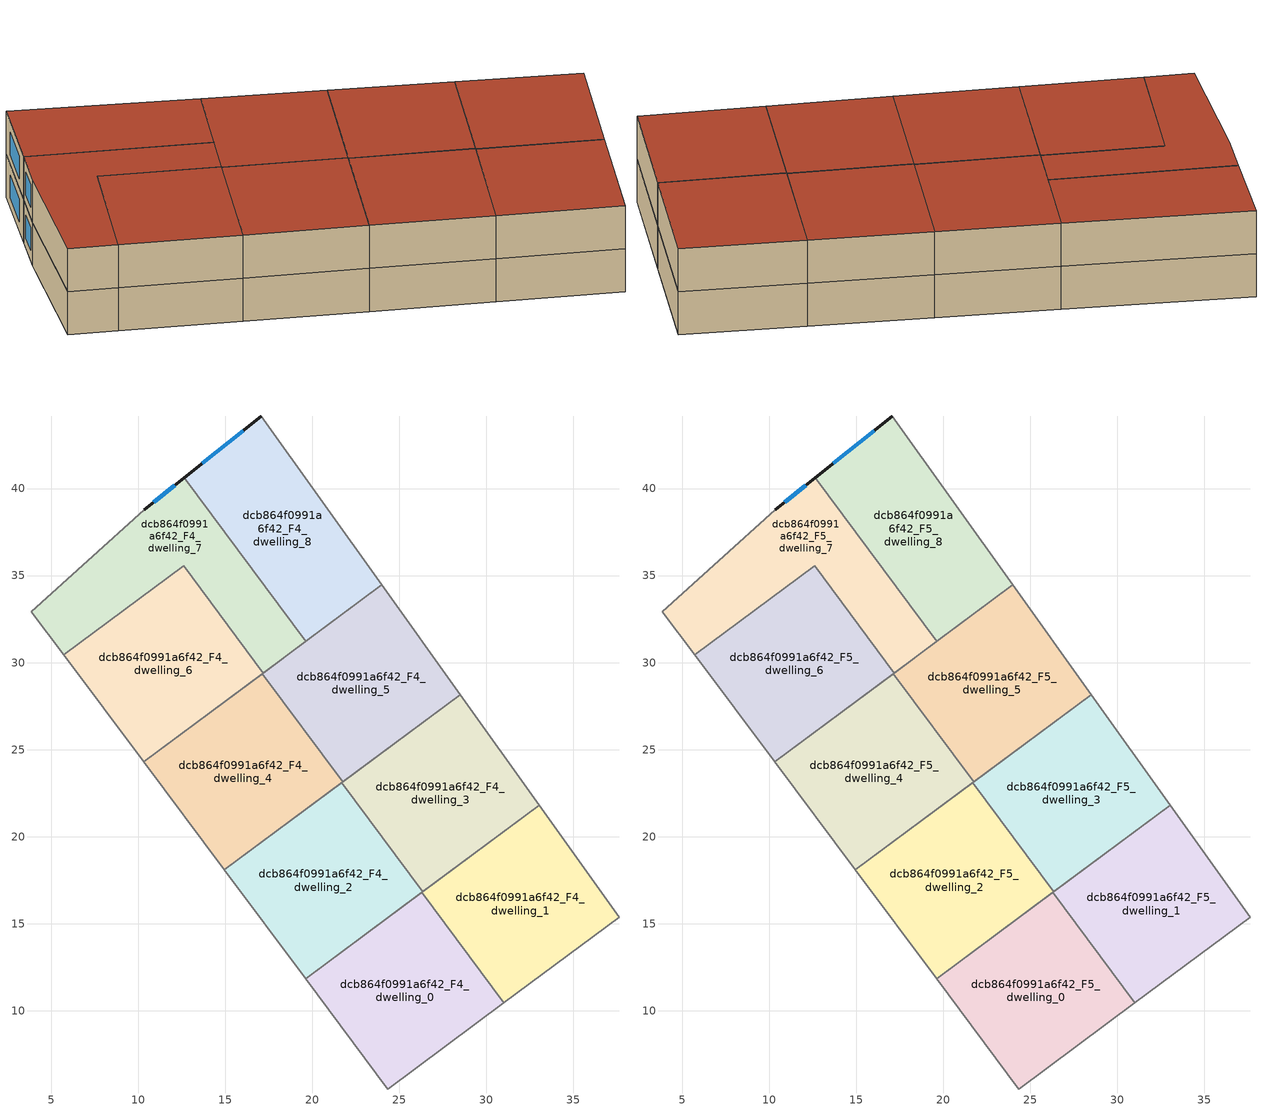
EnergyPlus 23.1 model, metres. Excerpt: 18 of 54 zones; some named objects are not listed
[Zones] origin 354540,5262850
dcb864f0991a6f42_F4_dwelling_0
 floor to dcb864f0991a6f42_F3_dwelling_0 (EU_floor_Construction): 26.3,16.8 31.01,10.46 24.34,5.51 19.62,11.84 z12
 wall adiabatic (EU_wall_Construction): 26.3,16.8 19.62,11.84 24.34,5.51 31.01,10.46 z12:15
 wall to dcb864f0991a6f42_F4_dwelling_1 (EU_wall_Construction): 31.01,10.46 26.3,16.8 z12:15
dcb864f0991a6f42_F4_dwelling_1
 floor to dcb864f0991a6f42_F3_dwelling_1 (EU_floor_Construction): 33.04,21.8 37.62,15.37 31.01,10.46 26.3,16.8 z12
 wall adiabatic (EU_wall_Construction): 31.01,10.46 37.62,15.37 33.04,21.8 26.3,16.8 z12:15
dcb864f0991a6f42_F4_dwelling_2
 floor to dcb864f0991a6f42_F3_dwelling_2 (EU_floor_Construction): 21.69,23.12 26.35,16.84 19.62,11.84 14.94,18.1 z12
 wall adiabatic (EU_wall_Construction): 21.69,23.12 14.94,18.1 19.62,11.84 26.35,16.84 z12:15
 wall to dcb864f0991a6f42_F4_dwelling_3 (EU_wall_Construction): 26.35,16.84 21.69,23.12 z12:15
dcb864f0991a6f42_F4_dwelling_3
 floor to dcb864f0991a6f42_F3_dwelling_3 (EU_floor_Construction): 28.5,28.16 33.04,21.8 26.35,16.84 21.69,23.12 z12
 wall adiabatic (EU_wall_Construction): 26.35,16.84 33.04,21.8 28.5,28.16 21.69,23.12 z12:15
dcb864f0991a6f42_F4_dwelling_4
 floor to dcb864f0991a6f42_F3_dwelling_4 (EU_floor_Construction): 17.13,29.37 21.74,23.15 14.94,18.1 10.31,24.3 z12
 wall adiabatic (EU_wall_Construction): 17.13,29.37 10.31,24.3 14.94,18.1 21.74,23.15 z12:15
 wall to dcb864f0991a6f42_F4_dwelling_5 (EU_wall_Construction): 21.74,23.15 17.13,29.37 z12:15
dcb864f0991a6f42_F4_dwelling_5
 floor to dcb864f0991a6f42_F3_dwelling_5 (EU_floor_Construction): 24,34.46 28.5,28.16 21.74,23.15 17.13,29.37 z12
 wall adiabatic (EU_wall_Construction): 21.74,23.15 28.5,28.16 24,34.46 17.13,29.37 z12:15
dcb864f0991a6f42_F4_dwelling_6
 floor to dcb864f0991a6f42_F3_dwelling_6 (EU_floor_Construction): 12.61,35.55 17.18,29.4 10.31,24.3 5.72,30.44 z12
 wall adiabatic (EU_wall_Construction): 5.72,30.44 10.31,24.3 17.18,29.4 z12:15
 wall to dcb864f0991a6f42_F4_dwelling_7 (EU_wall_Construction): 17.18,29.4 12.61,35.55 5.72,30.44 z12:15
dcb864f0991a6f42_F4_dwelling_7
 floor to dcb864f0991a6f42_F3_dwelling_7 (EU_floor_Construction): 12.65,40.62 19.63,31.22 17.18,29.4 12.61,35.55 5.72,30.44 3.87,32.93 10.36,38.77 z12
 wall outside (EU_wall_Construction): 12.65,40.62 10.36,38.77 z12:15
 wall adiabatic (EU_wall_Construction): 10.36,38.77 3.87,32.93 5.72,30.44 / 17.18,29.4 19.63,31.22 z12:15
 wall to dcb864f0991a6f42_F4_dwelling_8 (EU_wall_Construction): 19.63,31.22 12.65,40.62 z12:15
 window (EU_Window_Construction): 12.11,40.18 10.9,39.21 z12.7:14.3
dcb864f0991a6f42_F4_dwelling_8
 floor to dcb864f0991a6f42_F3_dwelling_8 (EU_floor_Construction): 17.08,44.17 24,34.46 19.63,31.22 12.65,40.62 z12
 wall outside (EU_wall_Construction): 17.08,44.17 12.65,40.62 z12:15
 wall adiabatic (EU_wall_Construction): 19.63,31.22 24,34.46 17.08,44.17 z12:15
 window (EU_Window_Construction): 16.04,43.33 13.69,41.45 z12.7:14.3
dcb864f0991a6f42_F5_dwelling_0
 floor to dcb864f0991a6f42_F4_dwelling_0 (EU_floor_Construction): 26.3,16.8 31.01,10.46 24.34,5.51 19.62,11.84 z15
 wall adiabatic (EU_wall_Construction): 26.3,16.8 19.62,11.84 24.34,5.51 31.01,10.46 z15:18
 wall to dcb864f0991a6f42_F5_dwelling_1 (EU_wall_Construction): 31.01,10.46 26.3,16.8 z15:18
 roof outside (EU_roof_Construction): 31.01,10.46 26.3,16.8 19.62,11.84 24.34,5.51 z18
dcb864f0991a6f42_F5_dwelling_1
 floor to dcb864f0991a6f42_F4_dwelling_1 (EU_floor_Construction): 33.04,21.8 37.62,15.37 31.01,10.46 26.3,16.8 z15
 wall adiabatic (EU_wall_Construction): 31.01,10.46 37.62,15.37 33.04,21.8 26.3,16.8 z15:18
 roof outside (EU_roof_Construction): 37.62,15.37 33.04,21.8 26.3,16.8 31.01,10.46 z18
dcb864f0991a6f42_F5_dwelling_2
 floor to dcb864f0991a6f42_F4_dwelling_2 (EU_floor_Construction): 21.69,23.12 26.35,16.84 19.62,11.84 14.94,18.1 z15
 wall adiabatic (EU_wall_Construction): 21.69,23.12 14.94,18.1 19.62,11.84 26.35,16.84 z15:18
 wall to dcb864f0991a6f42_F5_dwelling_3 (EU_wall_Construction): 26.35,16.84 21.69,23.12 z15:18
 roof outside (EU_roof_Construction): 26.35,16.84 21.69,23.12 14.94,18.1 19.62,11.84 z18
dcb864f0991a6f42_F5_dwelling_3
 floor to dcb864f0991a6f42_F4_dwelling_3 (EU_floor_Construction): 28.5,28.16 33.04,21.8 26.35,16.84 21.69,23.12 z15
 wall adiabatic (EU_wall_Construction): 26.35,16.84 33.04,21.8 28.5,28.16 21.69,23.12 z15:18
 roof outside (EU_roof_Construction): 33.04,21.8 28.5,28.16 21.69,23.12 26.35,16.84 z18
dcb864f0991a6f42_F5_dwelling_4
 floor to dcb864f0991a6f42_F4_dwelling_4 (EU_floor_Construction): 17.13,29.37 21.74,23.15 14.94,18.1 10.31,24.3 z15
 wall adiabatic (EU_wall_Construction): 17.13,29.37 10.31,24.3 14.94,18.1 21.74,23.15 z15:18
 wall to dcb864f0991a6f42_F5_dwelling_5 (EU_wall_Construction): 21.74,23.15 17.13,29.37 z15:18
 roof outside (EU_roof_Construction): 21.74,23.15 17.13,29.37 10.31,24.3 14.94,18.1 z18
dcb864f0991a6f42_F5_dwelling_5
 floor to dcb864f0991a6f42_F4_dwelling_5 (EU_floor_Construction): 24,34.46 28.5,28.16 21.74,23.15 17.13,29.37 z15
 wall adiabatic (EU_wall_Construction): 21.74,23.15 28.5,28.16 24,34.46 17.13,29.37 z15:18
 roof outside (EU_roof_Construction): 28.5,28.16 24,34.46 17.13,29.37 21.74,23.15 z18
dcb864f0991a6f42_F5_dwelling_6
 floor to dcb864f0991a6f42_F4_dwelling_6 (EU_floor_Construction): 12.61,35.55 17.18,29.4 10.31,24.3 5.72,30.44 z15
 wall adiabatic (EU_wall_Construction): 5.72,30.44 10.31,24.3 17.18,29.4 z15:18
 wall to dcb864f0991a6f42_F5_dwelling_7 (EU_wall_Construction): 17.18,29.4 12.61,35.55 5.72,30.44 z15:18
 roof outside (EU_roof_Construction): 17.18,29.4 12.61,35.55 5.72,30.44 10.31,24.3 z18
dcb864f0991a6f42_F5_dwelling_7
 floor to dcb864f0991a6f42_F4_dwelling_7 (EU_floor_Construction): 12.65,40.62 19.63,31.22 17.18,29.4 12.61,35.55 5.72,30.44 3.87,32.93 10.36,38.77 z15
 wall outside (EU_wall_Construction): 12.65,40.62 10.36,38.77 z15:18
 wall adiabatic (EU_wall_Construction): 10.36,38.77 3.87,32.93 5.72,30.44 / 17.18,29.4 19.63,31.22 z15:18
 wall to dcb864f0991a6f42_F5_dwelling_8 (EU_wall_Construction): 19.63,31.22 12.65,40.62 z15:18
 window (EU_Window_Construction): 12.11,40.18 10.9,39.21 z15.7:17.3
 roof outside (EU_roof_Construction): 19.63,31.22 12.65,40.62 10.36,38.77 3.87,32.93 5.72,30.44 12.61,35.55 17.18,29.4 z18
dcb864f0991a6f42_F5_dwelling_8
 floor to dcb864f0991a6f42_F4_dwelling_8 (EU_floor_Construction): 17.08,44.17 24,34.46 19.63,31.22 12.65,40.62 z15
 wall outside (EU_wall_Construction): 17.08,44.17 12.65,40.62 z15:18
 wall adiabatic (EU_wall_Construction): 19.63,31.22 24,34.46 17.08,44.17 z15:18
 window (EU_Window_Construction): 16.04,43.33 13.69,41.45 z15.7:17.3
 roof outside (EU_roof_Construction): 24,34.46 17.08,44.17 12.65,40.62 19.63,31.22 z18
[Building]
EU S2 Campaign: North Axis=0; Terrain=City; Solar Distribution=FullExterior
[Site:Location]
Budapest.Ferenc.Liszt.Intl.AP: Latitude=47.437; Longitude=19.256; Time Zone=1; Elevation=185
[SizingPeriod:WeatherFileDays]
AnnualSizingPeriod: Begin Month=1; Begin Day of Month=1; End Month=12; End Day of Month=31; Day of Week for Start Day=Monday; Use Weather File Daylight Saving Period=No; Use Weather File Rain and Snow Indicators=No
[MATERIAL]
EU_InternalMass_Material: Roughness=MediumRough; Thickness=0.1; Conductivity=1; Density=1800; Specific Heat=900; Thermal Absorptance=0.9; Solar Absorptance=0.7; Visible Absorptance=0.7
[MATERIAL:NOMASS] Roughness=MediumRough; Thermal Absorptance=0.9; Solar Absorptance=0.7; Visible Absorptance=0.7
Name | Thermal Resistance
EU_wall_NoMass | 0.832559
EU_roof_NoMass | 1.39638
EU_floor_NoMass | 0.872794
[WINDOWMATERIAL:SIMPLEGLAZINGSYSTEM]
EU_Window_SimpleGlazing: UFactor=2.79869; Solar Heat Gain Coefficient=0.75; Visible Transmittance=0.75
[CONSTRUCTION]
EU_wall_Construction: EU_wall_NoMass
EU_roof_Construction: EU_roof_NoMass
EU_floor_Construction: EU_floor_NoMass
EU_Window_Construction: EU_Window_SimpleGlazing
EU_InternalMass_Construction: EU_InternalMass_Material
[ZONE] Type=1; Multiplier=1; Ceiling Height=autocalculate; Floor Area=autocalculate; Part of Total Floor Area=Yes
Name | Volume
dcb864f0991a6f42_F4_dwelling_0; dcb864f0991a6f42_F5_dwelling_0; dcb864f0991a6f42_F4_dwelling_2; dcb864f0991a6f42_F5_dwelling_2 | 196.965
dcb864f0991a6f42_F4_dwelling_1; dcb864f0991a6f42_F5_dwelling_1 | 196.947
dcb864f0991a6f42_F4_dwelling_3; dcb864f0991a6f42_F5_dwelling_3 | 196.978
dcb864f0991a6f42_F4_dwelling_4; dcb864f0991a6f42_F5_dwelling_4 | 196.94
dcb864f0991a6f42_F4_dwelling_5; dcb864f0991a6f42_F5_dwelling_5 | 196.964
dcb864f0991a6f42_F4_dwelling_6; dcb864f0991a6f42_F5_dwelling_6 | 196.95
dcb864f0991a6f42_F4_dwelling_7; dcb864f0991a6f42_F5_dwelling_7 | 196.972
dcb864f0991a6f42_F4_dwelling_8; dcb864f0991a6f42_F5_dwelling_8 | 196.956
[INTERNALMASS] Construction=EU_InternalMass_Construction
Name | Zone or ZoneList | Surface Area
dcb864f0991a6f42_F4_dwelling_0_EU_InternalMass | dcb864f0991a6f42_F4_dwelling_0 | 65.6549
dcb864f0991a6f42_F4_dwelling_1_EU_InternalMass | dcb864f0991a6f42_F4_dwelling_1 | 65.6506
dcb864f0991a6f42_F4_dwelling_2_EU_InternalMass | dcb864f0991a6f42_F4_dwelling_2 | 65.6566
dcb864f0991a6f42_F4_dwelling_3_EU_InternalMass | dcb864f0991a6f42_F4_dwelling_3 | 65.6583
dcb864f0991a6f42_F4_dwelling_4_EU_InternalMass | dcb864f0991a6f42_F4_dwelling_4 | 65.6477
dcb864f0991a6f42_F4_dwelling_5_EU_InternalMass | dcb864f0991a6f42_F4_dwelling_5 | 65.6525
dcb864f0991a6f42_F4_dwelling_6_EU_InternalMass | dcb864f0991a6f42_F4_dwelling_6 | 65.6513
dcb864f0991a6f42_F4_dwelling_7_EU_InternalMass | dcb864f0991a6f42_F4_dwelling_7 | 65.6572
dcb864f0991a6f42_F4_dwelling_8_EU_InternalMass | dcb864f0991a6f42_F4_dwelling_8 | 65.6499
dcb864f0991a6f42_F5_dwelling_0_EU_InternalMass | dcb864f0991a6f42_F5_dwelling_0 | 65.6549
dcb864f0991a6f42_F5_dwelling_1_EU_InternalMass | dcb864f0991a6f42_F5_dwelling_1 | 65.6506
dcb864f0991a6f42_F5_dwelling_2_EU_InternalMass | dcb864f0991a6f42_F5_dwelling_2 | 65.6566
dcb864f0991a6f42_F5_dwelling_3_EU_InternalMass | dcb864f0991a6f42_F5_dwelling_3 | 65.6583
dcb864f0991a6f42_F5_dwelling_4_EU_InternalMass | dcb864f0991a6f42_F5_dwelling_4 | 65.6477
dcb864f0991a6f42_F5_dwelling_5_EU_InternalMass | dcb864f0991a6f42_F5_dwelling_5 | 65.6525
dcb864f0991a6f42_F5_dwelling_6_EU_InternalMass | dcb864f0991a6f42_F5_dwelling_6 | 65.6513
dcb864f0991a6f42_F5_dwelling_7_EU_InternalMass | dcb864f0991a6f42_F5_dwelling_7 | 65.6572
dcb864f0991a6f42_F5_dwelling_8_EU_InternalMass | dcb864f0991a6f42_F5_dwelling_8 | 65.6499
[OTHEREQUIPMENT] Fuel Type=Electricity; Design Level Calculation Method=Watts/Area; Power per Zone Floor Area=1; Fraction Latent=0; Fraction Radiant=0; Fraction Lost=0; Carbon Dioxide Generation Rate=0; EndUse Subcategory=EU_Step8_InternalGains
Name | Zone or ZoneList or Space or SpaceList | Schedule
EU_Step8_InternalGain_dcb864f0991a6f42_F4_dwelling_0_f000 | dcb864f0991a6f42_F4_dwelling_0 | EU_Step8_GainSchedule_dcb864f0991a6f42_F4_dwelling_0_f000
EU_Step8_InternalGain_dcb864f0991a6f42_F4_dwelling_1_f000 | dcb864f0991a6f42_F4_dwelling_1 | EU_Step8_GainSchedule_dcb864f0991a6f42_F4_dwelling_1_f000
EU_Step8_InternalGain_dcb864f0991a6f42_F4_dwelling_2_f000 | dcb864f0991a6f42_F4_dwelling_2 | EU_Step8_GainSchedule_dcb864f0991a6f42_F4_dwelling_2_f000
EU_Step8_InternalGain_dcb864f0991a6f42_F4_dwelling_3_f000 | dcb864f0991a6f42_F4_dwelling_3 | EU_Step8_GainSchedule_dcb864f0991a6f42_F4_dwelling_3_f000
EU_Step8_InternalGain_dcb864f0991a6f42_F4_dwelling_4_f000 | dcb864f0991a6f42_F4_dwelling_4 | EU_Step8_GainSchedule_dcb864f0991a6f42_F4_dwelling_4_f000
EU_Step8_InternalGain_dcb864f0991a6f42_F4_dwelling_5_f000 | dcb864f0991a6f42_F4_dwelling_5 | EU_Step8_GainSchedule_dcb864f0991a6f42_F4_dwelling_5_f000
EU_Step8_InternalGain_dcb864f0991a6f42_F4_dwelling_6_f000 | dcb864f0991a6f42_F4_dwelling_6 | EU_Step8_GainSchedule_dcb864f0991a6f42_F4_dwelling_6_f000
EU_Step8_InternalGain_dcb864f0991a6f42_F4_dwelling_7_f000 | dcb864f0991a6f42_F4_dwelling_7 | EU_Step8_GainSchedule_dcb864f0991a6f42_F4_dwelling_7_f000
EU_Step8_InternalGain_dcb864f0991a6f42_F4_dwelling_8_f000 | dcb864f0991a6f42_F4_dwelling_8 | EU_Step8_GainSchedule_dcb864f0991a6f42_F4_dwelling_8_f000
EU_Step8_InternalGain_dcb864f0991a6f42_F5_dwelling_0_f000 | dcb864f0991a6f42_F5_dwelling_0 | EU_Step8_GainSchedule_dcb864f0991a6f42_F5_dwelling_0_f000
EU_Step8_InternalGain_dcb864f0991a6f42_F5_dwelling_1_f000 | dcb864f0991a6f42_F5_dwelling_1 | EU_Step8_GainSchedule_dcb864f0991a6f42_F5_dwelling_1_f000
EU_Step8_InternalGain_dcb864f0991a6f42_F5_dwelling_2_f000 | dcb864f0991a6f42_F5_dwelling_2 | EU_Step8_GainSchedule_dcb864f0991a6f42_F5_dwelling_2_f000
EU_Step8_InternalGain_dcb864f0991a6f42_F5_dwelling_3_f000 | dcb864f0991a6f42_F5_dwelling_3 | EU_Step8_GainSchedule_dcb864f0991a6f42_F5_dwelling_3_f000
EU_Step8_InternalGain_dcb864f0991a6f42_F5_dwelling_4_f000 | dcb864f0991a6f42_F5_dwelling_4 | EU_Step8_GainSchedule_dcb864f0991a6f42_F5_dwelling_4_f000
EU_Step8_InternalGain_dcb864f0991a6f42_F5_dwelling_5_f000 | dcb864f0991a6f42_F5_dwelling_5 | EU_Step8_GainSchedule_dcb864f0991a6f42_F5_dwelling_5_f000
EU_Step8_InternalGain_dcb864f0991a6f42_F5_dwelling_6_f000 | dcb864f0991a6f42_F5_dwelling_6 | EU_Step8_GainSchedule_dcb864f0991a6f42_F5_dwelling_6_f000
EU_Step8_InternalGain_dcb864f0991a6f42_F5_dwelling_7_f000 | dcb864f0991a6f42_F5_dwelling_7 | EU_Step8_GainSchedule_dcb864f0991a6f42_F5_dwelling_7_f000
EU_Step8_InternalGain_dcb864f0991a6f42_F5_dwelling_8_f000 | dcb864f0991a6f42_F5_dwelling_8 | EU_Step8_GainSchedule_dcb864f0991a6f42_F5_dwelling_8_f000
[ZONEVENTILATION:DESIGNFLOWRATE] Schedule=EU_AlwaysOn; Design Flow Rate Calculation Method=AirChanges/Hour; Air Changes per Hour=0.475469; Ventilation Type=Natural; Fan Pressure Rise=0; Fan Total Efficiency=1; Constant Term Coefficient=1; Temperature Term Coefficient=0; Velocity Term Coefficient=0; Velocity Squared Term Coefficient=0; Minimum Indoor Temperature=-100; Maximum Indoor Temperature=100; Delta Temperature=-100; Minimum Outdoor Temperature=-100; Maximum Outdoor Temperature=100; Maximum Wind Speed=40
Name | Zone or ZoneList or Space or SpaceList
EU_ConstantAir_dcb864f0991a6f42_F4_dwelling_0 | dcb864f0991a6f42_F4_dwelling_0
EU_ConstantAir_dcb864f0991a6f42_F4_dwelling_1 | dcb864f0991a6f42_F4_dwelling_1
EU_ConstantAir_dcb864f0991a6f42_F4_dwelling_2 | dcb864f0991a6f42_F4_dwelling_2
EU_ConstantAir_dcb864f0991a6f42_F4_dwelling_3 | dcb864f0991a6f42_F4_dwelling_3
EU_ConstantAir_dcb864f0991a6f42_F4_dwelling_4 | dcb864f0991a6f42_F4_dwelling_4
EU_ConstantAir_dcb864f0991a6f42_F4_dwelling_5 | dcb864f0991a6f42_F4_dwelling_5
EU_ConstantAir_dcb864f0991a6f42_F4_dwelling_6 | dcb864f0991a6f42_F4_dwelling_6
EU_ConstantAir_dcb864f0991a6f42_F4_dwelling_7 | dcb864f0991a6f42_F4_dwelling_7
EU_ConstantAir_dcb864f0991a6f42_F4_dwelling_8 | dcb864f0991a6f42_F4_dwelling_8
EU_ConstantAir_dcb864f0991a6f42_F5_dwelling_0 | dcb864f0991a6f42_F5_dwelling_0
EU_ConstantAir_dcb864f0991a6f42_F5_dwelling_1 | dcb864f0991a6f42_F5_dwelling_1
EU_ConstantAir_dcb864f0991a6f42_F5_dwelling_2 | dcb864f0991a6f42_F5_dwelling_2
EU_ConstantAir_dcb864f0991a6f42_F5_dwelling_3 | dcb864f0991a6f42_F5_dwelling_3
EU_ConstantAir_dcb864f0991a6f42_F5_dwelling_4 | dcb864f0991a6f42_F5_dwelling_4
EU_ConstantAir_dcb864f0991a6f42_F5_dwelling_5 | dcb864f0991a6f42_F5_dwelling_5
EU_ConstantAir_dcb864f0991a6f42_F5_dwelling_6 | dcb864f0991a6f42_F5_dwelling_6
EU_ConstantAir_dcb864f0991a6f42_F5_dwelling_7 | dcb864f0991a6f42_F5_dwelling_7
EU_ConstantAir_dcb864f0991a6f42_F5_dwelling_8 | dcb864f0991a6f42_F5_dwelling_8
[HVACTEMPLATE:ZONE:IDEALLOADSAIRSYSTEM] System Availability Schedule=EU_AlwaysOn; Maximum Heating Supply Air Temperature=50; Minimum Cooling Supply Air Temperature=13; Maximum Heating Supply Air Humidity Ratio=0.0156; Minimum Cooling Supply Air Humidity Ratio=0.0077; Heating Limit=NoLimit; Cooling Limit=NoLimit; Heating Availability Schedule=EU_AlwaysOn; Cooling Availability Schedule=EU_CoolingOff; Dehumidification Control Type=ConstantSensibleHeatRatio; Cooling Sensible Heat Ratio=0.7; Dehumidification Setpoint=60; Humidification Control Type=None; Humidification Setpoint=30; Outdoor Air Method=None; Outdoor Air Flow Rate per Person=0.00944; Outdoor Air Flow Rate per Zone Floor Area=0; Outdoor Air Flow Rate per Zone=0; Demand Controlled Ventilation Type=None; Outdoor Air Economizer Type=NoEconomizer; Heat Recovery Type=None; Sensible Heat Recovery Effectiveness=0.7; Latent Heat Recovery Effectiveness=0.65
Name | Template Thermostat
dcb864f0991a6f42_F4_dwelling_0 | EU_HeatOnly_dcb864f0991a6f42_F4_dwelling_0
dcb864f0991a6f42_F4_dwelling_1 | EU_HeatOnly_dcb864f0991a6f42_F4_dwelling_1
dcb864f0991a6f42_F4_dwelling_2 | EU_HeatOnly_dcb864f0991a6f42_F4_dwelling_2
dcb864f0991a6f42_F4_dwelling_3 | EU_HeatOnly_dcb864f0991a6f42_F4_dwelling_3
dcb864f0991a6f42_F4_dwelling_4 | EU_HeatOnly_dcb864f0991a6f42_F4_dwelling_4
dcb864f0991a6f42_F4_dwelling_5 | EU_HeatOnly_dcb864f0991a6f42_F4_dwelling_5
dcb864f0991a6f42_F4_dwelling_6 | EU_HeatOnly_dcb864f0991a6f42_F4_dwelling_6
dcb864f0991a6f42_F4_dwelling_7 | EU_HeatOnly_dcb864f0991a6f42_F4_dwelling_7
dcb864f0991a6f42_F4_dwelling_8 | EU_HeatOnly_dcb864f0991a6f42_F4_dwelling_8
dcb864f0991a6f42_F5_dwelling_0 | EU_HeatOnly_dcb864f0991a6f42_F5_dwelling_0
dcb864f0991a6f42_F5_dwelling_1 | EU_HeatOnly_dcb864f0991a6f42_F5_dwelling_1
dcb864f0991a6f42_F5_dwelling_2 | EU_HeatOnly_dcb864f0991a6f42_F5_dwelling_2
dcb864f0991a6f42_F5_dwelling_3 | EU_HeatOnly_dcb864f0991a6f42_F5_dwelling_3
dcb864f0991a6f42_F5_dwelling_4 | EU_HeatOnly_dcb864f0991a6f42_F5_dwelling_4
dcb864f0991a6f42_F5_dwelling_5 | EU_HeatOnly_dcb864f0991a6f42_F5_dwelling_5
dcb864f0991a6f42_F5_dwelling_6 | EU_HeatOnly_dcb864f0991a6f42_F5_dwelling_6
dcb864f0991a6f42_F5_dwelling_7 | EU_HeatOnly_dcb864f0991a6f42_F5_dwelling_7
dcb864f0991a6f42_F5_dwelling_8 | EU_HeatOnly_dcb864f0991a6f42_F5_dwelling_8
[SIZING:ZONE] Zone Cooling Design Supply Air Temperature Input Method=SupplyAirTemperature; Zone Cooling Design Supply Air Temperature=13; Zone Heating Design Supply Air Temperature Input Method=SupplyAirTemperature; Zone Heating Design Supply Air Temperature=50; Zone Cooling Design Supply Air Humidity Ratio=0.008; Zone Heating Design Supply Air Humidity Ratio=0.008; Cooling Design Air Flow Method=DesignDay; Cooling Design Air Flow Rate=0; Cooling Minimum Air Flow per Zone Floor Area=0.000762; Cooling Minimum Air Flow=0; Cooling Minimum Air Flow Fraction=0.2; Heating Design Air Flow Method=DesignDay; Heating Design Air Flow Rate=0; Heating Maximum Air Flow per Zone Floor Area=0.002032; Heating Maximum Air Flow=0.141576; Heating Maximum Air Flow Fraction=0.3; Account for Dedicated Outdoor Air System=No; Dedicated Outdoor Air System Control Strategy=NeutralSupplyAir; Dedicated Outdoor Air Low Setpoint Temperature for Design=autosize; Dedicated Outdoor Air High Setpoint Temperature for Design=autosize; Zone Load Sizing Method=Sensible Load Only No Latent Load; Zone Latent Cooling Design Supply Air Humidity Ratio Input Method=HumidityRatioDifference; Zone Cooling Design Supply Air Humidity Ratio Difference=0.005; Zone Latent Heating Design Supply Air Humidity Ratio Input Method=HumidityRatioDifference; Zone Humidification Design Supply Air Humidity Ratio Difference=0.005
dcb864f0991a6f42_F4_dwelling_0; dcb864f0991a6f42_F4_dwelling_1; dcb864f0991a6f42_F4_dwelling_2; dcb864f0991a6f42_F4_dwelling_3; dcb864f0991a6f42_F4_dwelling_4; dcb864f0991a6f42_F4_dwelling_5; dcb864f0991a6f42_F4_dwelling_6; dcb864f0991a6f42_F4_dwelling_7; dcb864f0991a6f42_F4_dwelling_8; dcb864f0991a6f42_F5_dwelling_0; dcb864f0991a6f42_F5_dwelling_1; dcb864f0991a6f42_F5_dwelling_2; dcb864f0991a6f42_F5_dwelling_3; dcb864f0991a6f42_F5_dwelling_4; dcb864f0991a6f42_F5_dwelling_5; dcb864f0991a6f42_F5_dwelling_6; dcb864f0991a6f42_F5_dwelling_7; dcb864f0991a6f42_F5_dwelling_8
[SCHEDULE:CONSTANT]
Name | Hourly Value
EU_AlwaysOn | 1
EU_CoolingOff | 0
[SCHEDULE:FILE] Column Number=1; Rows to Skip at Top=0; Number of Hours of Data=8760; Column Separator=Comma; Interpolate to Timestep=No; Minutes per Item=60; Adjust Schedule for Daylight Savings=Yes
Name | File
EU_Step8_GainSchedule_dcb864f0991a6f42_F4_dwelling_0_f000 | ../../schedules/dcb864f0991a6f42/dcb864f0991a6f42_F4_dwelling_0_f000_gain.csv
EU_Step8_GainSchedule_dcb864f0991a6f42_F4_dwelling_1_f000 | ../../schedules/dcb864f0991a6f42/dcb864f0991a6f42_F4_dwelling_1_f000_gain.csv
EU_Step8_GainSchedule_dcb864f0991a6f42_F4_dwelling_2_f000 | ../../schedules/dcb864f0991a6f42/dcb864f0991a6f42_F4_dwelling_2_f000_gain.csv
EU_Step8_GainSchedule_dcb864f0991a6f42_F4_dwelling_3_f000 | ../../schedules/dcb864f0991a6f42/dcb864f0991a6f42_F4_dwelling_3_f000_gain.csv
EU_Step8_GainSchedule_dcb864f0991a6f42_F4_dwelling_4_f000 | ../../schedules/dcb864f0991a6f42/dcb864f0991a6f42_F4_dwelling_4_f000_gain.csv
EU_Step8_GainSchedule_dcb864f0991a6f42_F4_dwelling_5_f000 | ../../schedules/dcb864f0991a6f42/dcb864f0991a6f42_F4_dwelling_5_f000_gain.csv
EU_Step8_GainSchedule_dcb864f0991a6f42_F4_dwelling_6_f000 | ../../schedules/dcb864f0991a6f42/dcb864f0991a6f42_F4_dwelling_6_f000_gain.csv
EU_Step8_GainSchedule_dcb864f0991a6f42_F4_dwelling_7_f000 | ../../schedules/dcb864f0991a6f42/dcb864f0991a6f42_F4_dwelling_7_f000_gain.csv
EU_Step8_GainSchedule_dcb864f0991a6f42_F4_dwelling_8_f000 | ../../schedules/dcb864f0991a6f42/dcb864f0991a6f42_F4_dwelling_8_f000_gain.csv
EU_Step8_GainSchedule_dcb864f0991a6f42_F5_dwelling_0_f000 | ../../schedules/dcb864f0991a6f42/dcb864f0991a6f42_F5_dwelling_0_f000_gain.csv
EU_Step8_GainSchedule_dcb864f0991a6f42_F5_dwelling_1_f000 | ../../schedules/dcb864f0991a6f42/dcb864f0991a6f42_F5_dwelling_1_f000_gain.csv
EU_Step8_GainSchedule_dcb864f0991a6f42_F5_dwelling_2_f000 | ../../schedules/dcb864f0991a6f42/dcb864f0991a6f42_F5_dwelling_2_f000_gain.csv
EU_Step8_GainSchedule_dcb864f0991a6f42_F5_dwelling_3_f000 | ../../schedules/dcb864f0991a6f42/dcb864f0991a6f42_F5_dwelling_3_f000_gain.csv
EU_Step8_GainSchedule_dcb864f0991a6f42_F5_dwelling_4_f000 | ../../schedules/dcb864f0991a6f42/dcb864f0991a6f42_F5_dwelling_4_f000_gain.csv
EU_Step8_GainSchedule_dcb864f0991a6f42_F5_dwelling_5_f000 | ../../schedules/dcb864f0991a6f42/dcb864f0991a6f42_F5_dwelling_5_f000_gain.csv
EU_Step8_GainSchedule_dcb864f0991a6f42_F5_dwelling_6_f000 | ../../schedules/dcb864f0991a6f42/dcb864f0991a6f42_F5_dwelling_6_f000_gain.csv
EU_Step8_GainSchedule_dcb864f0991a6f42_F5_dwelling_7_f000 | ../../schedules/dcb864f0991a6f42/dcb864f0991a6f42_F5_dwelling_7_f000_gain.csv
EU_Step8_GainSchedule_dcb864f0991a6f42_F5_dwelling_8_f000 | ../../schedules/dcb864f0991a6f42/dcb864f0991a6f42_F5_dwelling_8_f000_gain.csv
